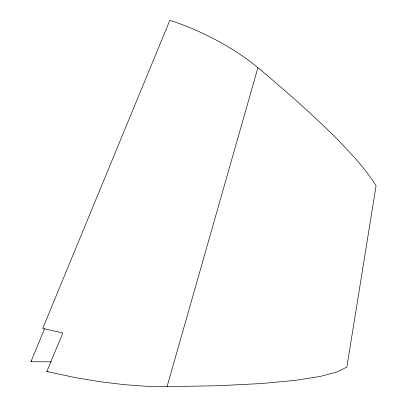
<?xml version="1.0" encoding="UTF-8"?>
<svg xmlns="http://www.w3.org/2000/svg" width="407" height="407" viewBox="0 0 407 407"><rect width="100%" height="100%" fill="white"/><g stroke="black" fill="none" stroke-linecap="round" stroke-linejoin="round"><path stroke-width="0.61" d="M167.053 386.65L257.921 67.654A100.427 34.102 27 0 0 169.841 20.35L42.735 328.408L62.841 333.023L46.79 371.51L75.3 377.62L100.31 381.751L124.552 384.686L147.075 386.329L167.053 386.65L218.93 385.709L261.726 383.526L295.411 380.347L320.38 376.404L337.291 371.906L346.881 367.028L376.058 185.877C365.781 168.936 351.953 154.609 338.385 140.313C312.856 114.698 285.628 90.873 257.921 67.654M51.257 361.833L30.942 361.711L44.48 328.866M30.942 361.711L31.649 360.846M46.79 371.51L48.062 371.505"/></g></svg>
